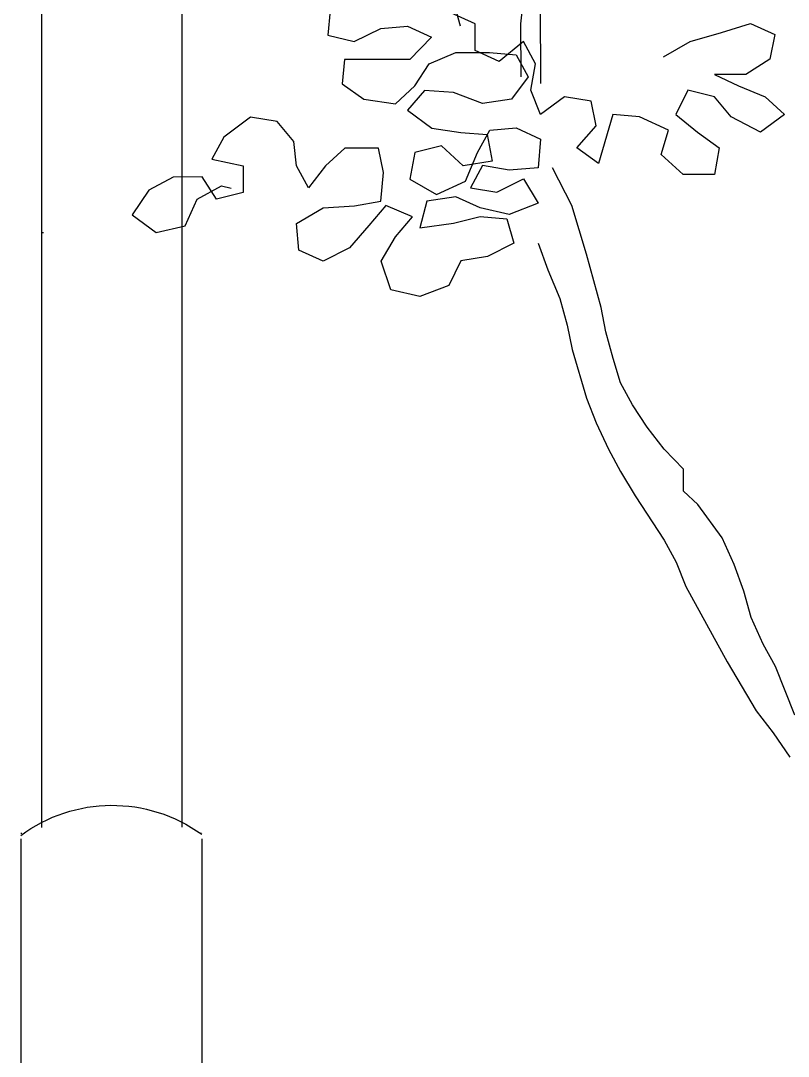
# Model space of a CAD drawing. Header units: inches. Extents: x 295786 to 300745, y 68261 to 70432.
# Drawn here: x 296181.74 to 296201.12, y 70257.46 to 70283.59 of the extents above; entities that cross this region are included whole.
import ezdxf

# ---------------------------------------------------------------- set-up
doc = ezdxf.new("R2010")
doc.units = ezdxf.units.IN
doc.header["$MEASUREMENT"] = 0
for name, color, linetype in [('new line', 2, 'Continuous'), ('POLE', 3, 'Continuous'), ('Tree', 102, 'Continuous')]:
    doc.layers.add(name, color=color, linetype=linetype)

# ---------------------------------------------------------------- blocks, each defined once
blk = doc.blocks.new('SINGLE POST')
at = {"layer": 'POLE', "color": 9}
for p, q in [((118122.677, 38147.414, 6.686), (118122.677, 38225.147, 6.686)), ((118126.218, 38147.405, 6.686), (118126.218, 38225.138, 6.686)), ((118122.677, 38162.408, 6.686), (118122.683, 38162.408, 6.686)), ((118126.176, 38162.408, 6.686), (118126.218, 38162.408, 6.686)), ((118122.178, 38147.124, 6.686), (118122.178, 38084.906, 6.686)), ((118122.184, 38147.251), (118122.206, 38147.251)), ((118126.727, 38147.251), (118126.751, 38147.251)), ((118126.746, 38147.124, 6.686), (118126.746, 38084.906, 6.686))]:
    blk.add_line(p, q, dxfattribs=at)
blk.add_arc((118124.445, 38144.106), 3.86, 53.3121, 125.8578, dxfattribs=at)
blk = doc.blocks.new('T2')
at = {"layer": 'Tree', "color": 34}
for p, q in [((18.711, 160.926), (18.604, 162.018)), ((21.419, 160.824), (21.745, 162.015)), ((17.846, 161.82), (17.842, 158.246)), ((16.429, 152.787), (17.297, 154.474)), ((15.777, 150.603), (16.429, 152.787)), ((17.943, 151.098), (17.509, 149.907)), ((15.125, 148.221), (15.777, 150.603)), ((17.509, 149.907), (16.966, 148.617)), ((16.966, 148.617), (16.64, 147.426)), ((14.907, 147.129), (15.125, 148.221)), ((14.581, 145.938), (14.907, 147.129)), ((16.64, 147.426), (16.422, 146.334)), ((16.422, 146.334), (15.77, 144.15)), ((14.255, 144.847), (14.581, 145.938)), ((13.712, 143.854), (14.255, 144.847)), ((13.062, 142.862), (13.712, 143.854)), ((15.77, 144.15), (15.336, 143.059)), ((15.336, 143.059), (14.793, 141.868)), ((12.302, 141.87), (13.062, 142.862)), ((11.435, 140.977), (12.302, 141.87)), ((14.793, 141.868), (14.251, 140.876)), ((11.434, 139.984), (11.435, 140.977)), ((14.251, 140.876), (13.6, 139.784)), ((10.784, 139.389), (11.434, 139.984)), ((13.6, 139.784), (12.298, 137.8)), ((9.699, 137.901), (10.784, 139.389)), ((9.156, 136.71), (9.699, 137.901)), ((12.298, 137.8), (11.756, 136.807)), ((8.722, 135.519), (9.156, 136.71)), ((11.756, 136.807), (11.322, 135.716)), ((8.396, 134.328), (8.722, 135.519)), ((11.322, 135.716), (9.477, 132.342)), ((7.853, 133.137), (8.396, 134.328)), ((7.311, 132.145), (7.853, 133.137)), ((9.477, 132.342), (8.175, 130.159)), ((6.442, 129.962), (7.311, 132.145)), ((8.175, 130.159), (7.416, 129.167)), ((7.416, 129.167), (6.657, 128.075))]:
    blk.add_line(p, q, dxfattribs=at)
at = {"layer": 'Tree'}
for p, q in [((20.769, 160.924), (21.853, 161.42)), ((27.268, 161.514), (27.375, 160.422)), ((8.423, 160.934), (7.339, 160.439)), ((9.722, 160.536), (8.423, 160.934)), ((11.129, 160.138), (9.722, 160.536)), ((18.709, 158.543), (18.711, 160.926)), ((20.768, 159.733), (20.769, 160.924)), ((23.801, 160.822), (22.718, 160.327)), ((24.993, 160.722), (23.801, 160.822)), ((26.183, 160.125), (24.993, 160.722)), ((7.339, 160.439), (7.555, 159.347)), ((12.32, 159.442), (11.129, 160.138)), ((18.06, 159.139), (18.602, 160.132)), ((18.602, 160.132), (19.684, 159.237)), ((22.718, 160.327), (23.692, 159.333)), ((27.375, 160.422), (26.183, 160.125)), ((20.118, 159.634), (18.927, 159.536)), ((19.684, 159.237), (20.768, 159.733)), ((21.634, 159.633), (20.118, 159.634)), ((22.825, 159.135), (21.634, 159.633)), ((7.555, 159.347), (8.637, 158.651)), ((18.275, 157.948), (18.06, 159.139)), ((18.927, 159.536), (18.384, 158.543)), ((23.474, 158.142), (22.825, 159.135)), ((23.692, 159.333), (26.616, 159.331)), ((26.616, 159.331), (26.723, 158.239)), ((8.637, 158.651), (10.045, 158.65)), ((10.045, 158.65), (8.961, 158.154)), ((18.384, 158.543), (19.141, 157.55)), ((26.723, 158.239), (25.748, 157.545)), ((8.961, 158.154), (7.769, 157.659)), ((10.044, 157.657), (11.235, 157.954)), ((11.235, 157.954), (11.776, 156.861)), ((17.841, 156.856), (18.275, 157.948)), ((20.441, 157.35), (21.741, 157.846)), ((21.741, 157.846), (23.04, 157.944)), ((23.04, 157.944), (23.798, 157.05)), ((24.339, 157.347), (23.474, 158.142)), ((7.769, 157.659), (6.902, 156.865)), ((9.285, 156.764), (10.044, 157.657)), ((15.349, 156.362), (15.567, 157.454)), ((15.567, 157.454), (16.759, 157.651)), ((16.759, 157.651), (17.841, 156.856)), ((19.141, 157.55), (20.441, 157.35)), ((25.748, 157.545), (24.339, 157.347)), ((6.902, 156.865), (7.984, 156.07)), ((11.776, 156.861), (10.8, 156.068)), ((13.4, 156.761), (14.592, 156.859)), ((14.592, 156.859), (15.239, 154.674)), ((23.798, 157.05), (22.714, 156.256)), ((7.984, 156.07), (9.285, 156.764)), ((12.1, 156.166), (13.4, 156.761)), ((16.215, 155.368), (15.349, 156.362)), ((28.886, 155.656), (29.645, 156.548)), ((29.645, 156.548), (30.837, 156.746)), ((30.837, 156.746), (32.027, 155.852)), ((10.8, 156.068), (9.825, 155.374)), ((12.424, 155.074), (12.1, 156.166)), ((18.923, 156.26), (17.84, 155.764)), ((20.114, 156.159), (18.923, 156.26)), ((20.223, 155.961), (20.005, 154.77)), ((20.655, 155.166), (20.114, 156.159)), ((21.414, 156.059), (20.223, 155.961)), ((22.714, 156.256), (21.414, 156.059)), ((17.84, 155.764), (17.947, 154.473)), ((21.304, 154.57), (22.28, 155.463)), ((22.28, 155.463), (23.471, 155.164)), ((28.777, 154.564), (28.886, 155.656)), ((32.027, 155.852), (32.568, 154.858)), ((9.825, 155.374), (10.04, 154.182)), ((11.448, 154.181), (12.424, 155.074)), ((15.239, 154.674), (16.215, 155.368)), ((21.195, 153.875), (20.655, 155.166)), ((23.471, 155.164), (23.686, 153.972)), ((24.878, 154.269), (25.096, 155.361)), ((25.096, 155.361), (26.612, 155.36)), ((26.612, 155.36), (27.477, 154.565)), ((17.947, 154.473), (19.246, 154.373)), ((19.246, 154.373), (20.438, 154.571)), ((20.005, 154.77), (21.304, 154.57)), ((20.438, 154.571), (20.978, 153.577)), ((27.477, 154.565), (28.235, 153.571)), ((28.235, 153.571), (28.777, 154.564)), ((31.16, 154.562), (31.159, 153.37)), ((32.568, 154.858), (31.16, 154.562)), ((10.04, 154.182), (11.448, 154.181)), ((24.985, 152.978), (24.878, 154.269)), ((32.35, 153.071), (33, 154.064)), ((33, 154.064), (34.3, 154.063)), ((34.3, 154.063), (35.382, 153.466)), ((18.596, 153.977), (17.945, 152.885)), ((19.787, 153.38), (18.596, 153.977)), ((20.978, 153.577), (19.787, 153.38)), ((22.494, 153.278), (21.195, 153.875)), ((23.686, 153.972), (22.494, 153.278)), ((32.134, 153.667), (31.7, 153.568)), ((33.216, 153.071), (32.134, 153.667)), ((20.544, 152.684), (21.628, 153.18)), ((21.628, 153.18), (22.927, 152.98)), ((31.159, 153.37), (32.35, 153.071)), ((33.756, 151.879), (33.216, 153.071)), ((35.382, 153.466), (36.139, 152.373)), ((17.945, 152.885), (19.244, 152.388)), ((19.244, 152.388), (20.544, 152.684)), ((22.927, 152.98), (23.251, 151.789)), ((23.576, 152.285), (24.768, 152.78)), ((24.768, 152.78), (25.525, 151.886)), ((26.176, 152.779), (24.985, 152.978)), ((27.584, 152.678), (26.176, 152.779)), ((28.775, 151.982), (27.584, 152.678)), ((19.352, 152.189), (19.026, 151.097)), ((20.544, 152.287), (19.352, 152.189)), ((21.735, 151.988), (20.544, 152.287)), ((24.334, 151.39), (23.576, 152.285)), ((36.139, 152.373), (35.056, 151.58)), ((23.251, 151.789), (21.735, 151.988)), ((25.525, 151.886), (26.391, 150.892)), ((28.665, 150.791), (28.775, 151.982)), ((35.056, 151.58), (33.756, 151.879)), ((24.982, 150.298), (24.334, 151.39)), ((19.026, 151.097), (20.217, 150.5)), ((26.391, 150.892), (27.582, 150.296)), ((27.582, 150.296), (28.665, 150.791)), ((20.217, 150.5), (21.408, 150.301)), ((21.408, 150.301), (21.949, 149.208)), ((24.548, 149.008), (24.982, 150.298)), ((21.949, 149.208), (23.248, 148.711)), ((23.248, 148.711), (24.548, 149.008))]:
    blk.add_line(p, q, dxfattribs=at)

msp = doc.modelspace()

# ---------------------------------------------------------------- block references
at = {"layer": 'new line', "xscale": -1}
msp.add_blockref('SINGLE POST', (414308.49392693, 32115.82824278, -6.68587187), dxfattribs=at)
at = {"layer": 'Tree', "xscale": -0.5632000000000001, "yscale": 0.5632000000000001, "zscale": 0.5632000000000001}
msp.add_blockref('T2', (296204.90782938, 70192.87553544), dxfattribs=at)

doc.saveas('drawing.dxf')
